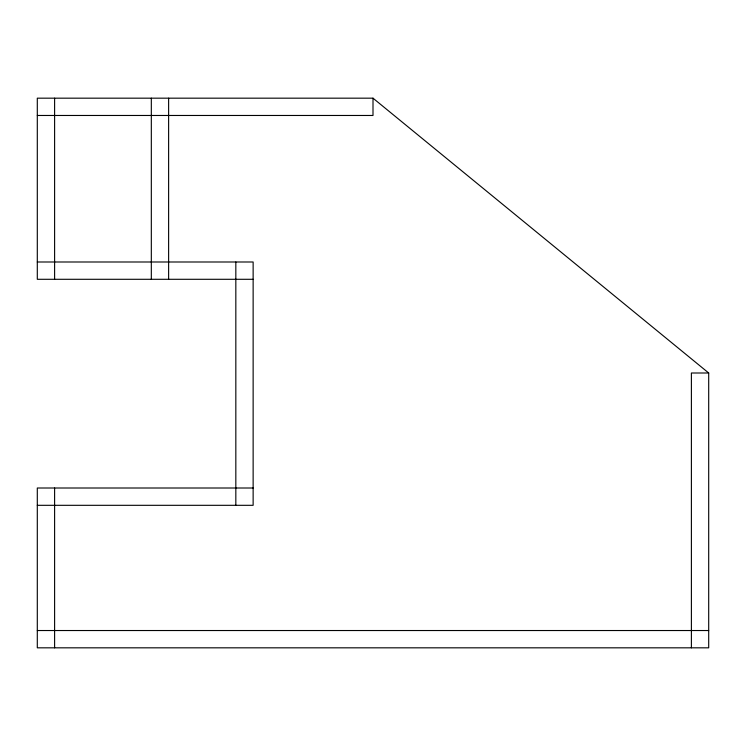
<?xml version="1.0" encoding="UTF-8"?>
<svg xmlns="http://www.w3.org/2000/svg" width="746" height="746" viewBox="0 0 746 746"><rect width="100%" height="100%" fill="white"/><g stroke="black" fill="none" stroke-linecap="round" stroke-linejoin="round"><path stroke-width="1.12" d="M253.136 488.005L37.3 488.005L37.3 647.826L708.7 647.826L708.7 373L373 98.174L37.3 98.174L37.3 279.293L253.136 279.293M37.3 115.471L373 115.471L373 98.174M37.3 261.995L253.136 261.995L253.136 505.312L37.3 505.312M708.7 373L691.393 373L691.393 647.826M37.3 630.529L708.7 630.529M235.829 261.995L235.829 505.312M168.624 98.174L168.624 279.293M151.317 98.174L151.317 279.293M54.607 98.174L54.607 279.293M54.607 488.005L54.607 647.826"/></g></svg>
